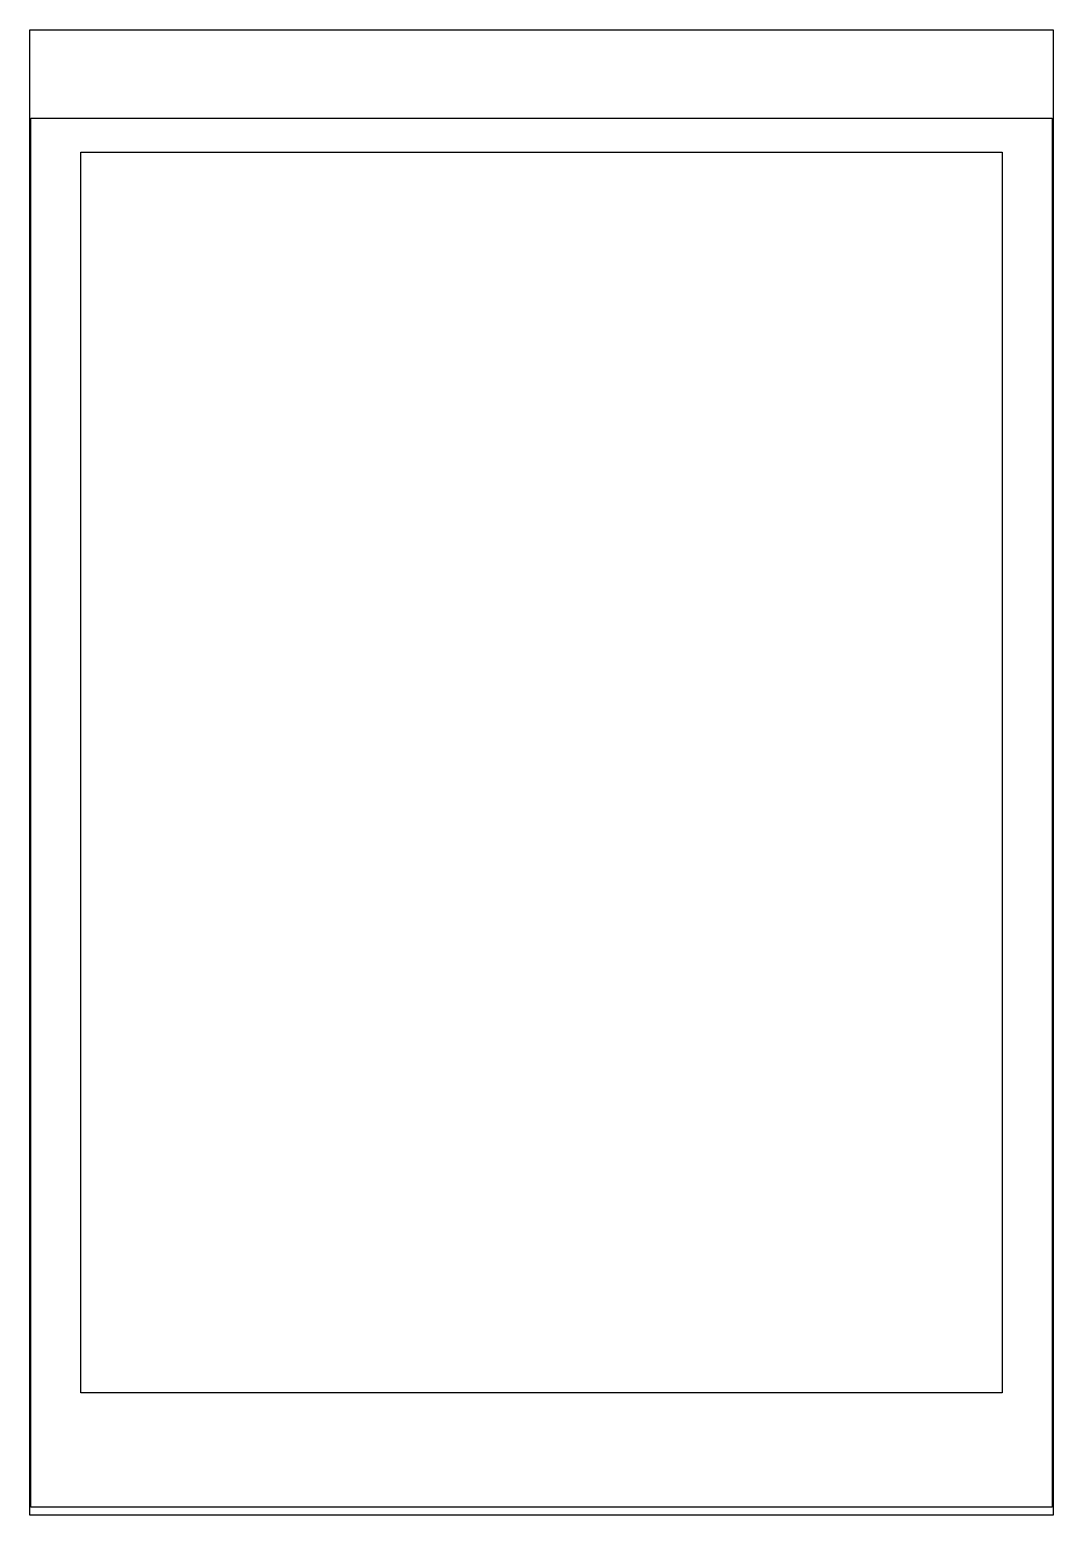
# Model space of a CAD drawing. Extents: x -51 to 51, y -74 to 74.
import ezdxf

# ---------------------------------------------------------------- set-up
doc = ezdxf.new("R2010")
doc.units = 0
doc.layers.get('0').update_dxf_attribs({"linetype": 'continuous'})

# ---------------------------------------------------------------- blocks, each defined once
blk = doc.blocks.new('SHAPEBINDER003')
at = {"color": 40}
for p, q in [((-51, -74), (-51, 74)), ((-51, 74), (51, 74)), ((51, 74), (51, -74)), ((51, -74), (-51, -74))]:
    blk.add_line(p, q, dxfattribs=at)
blk = doc.blocks.new('SHAPEBINDER034')
at = {"color": 40}
for p, q in [((-50.9, -73.2), (-50.9, 65.2)), ((-50.9, 65.2), (50.9, 65.2)), ((50.9, 65.2), (50.9, -73.2)), ((-45.9, -61.8), (-45.9, 61.8)), ((-45.9, 61.8), (45.9, 61.8)), ((45.9, 61.8), (45.9, -61.8)), ((45.9, -61.8), (-45.9, -61.8)), ((50.9, -73.2), (-50.9, -73.2))]:
    blk.add_line(p, q, dxfattribs=at)

msp = doc.modelspace()

# ---------------------------------------------------------------- block references
at = {"color": 40}
for name in ['SHAPEBINDER003', 'SHAPEBINDER034']:
    msp.add_blockref(name, (0, 0), dxfattribs=at)

doc.saveas('drawing.dxf')
